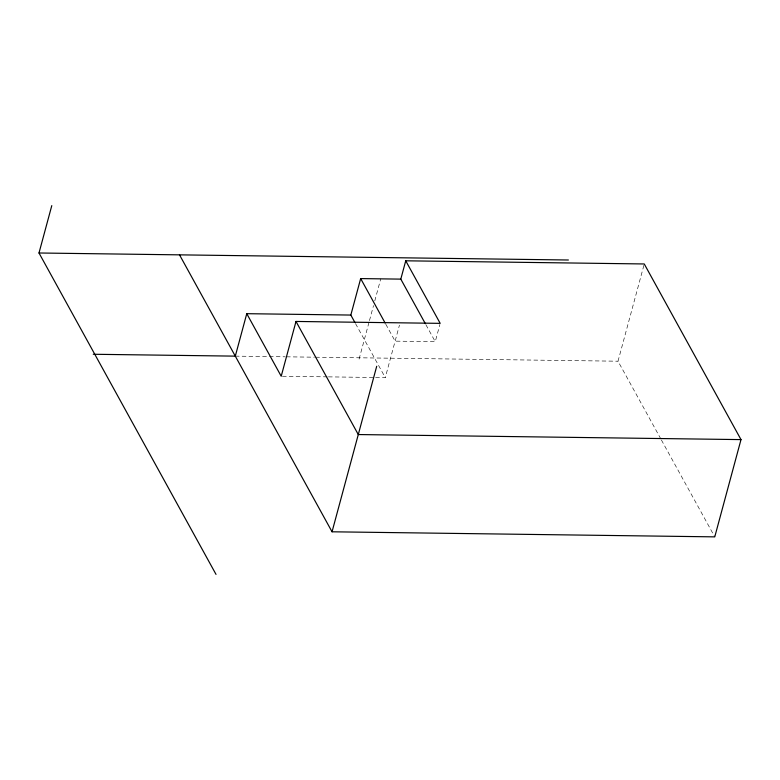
<?xml version="1.0" encoding="UTF-8"?>
<svg xmlns="http://www.w3.org/2000/svg" width="780" height="780" viewBox="0 0 780 780"><rect width="100%" height="100%" fill="white"/><g stroke="black" fill="none" stroke-linecap="round" stroke-linejoin="round"><path stroke-width="0.58" stroke-dasharray="3.9 2.92" d="M359.083 359.112L369.145 321.799M369.457 320.639L373.532 305.555M374.78 300.914L380.738 278.86M375.599 377.491L385.281 377.618L399.448 325.114M385.778 324.178L395.119 341.143L435.25 341.679L439.881 324.5M660.816 438.925L618.014 361.208L644.26 263.962M235.306 356.138L268.164 356.577M269.383 356.596L285.197 356.801M286.416 356.821L314.408 357.191M315.627 357.211L618.014 361.208M282.418 376.252L327.2 376.847M328.409 376.867L374.39 377.471M661.401 439.988L714.763 536.864M425.909 324.714L435.25 341.679M355.495 323.544L385.281 377.618"/><path stroke-width="1.17" d="M216.021 574.392L39 252.993L51.792 205.608M354.919 322.491L350.825 315.061L246.763 313.687L235.306 356.138L93.268 354.266M179.449 254.728L332.046 531.794L714.763 536.864L741 439.608L644.26 263.962L405.736 260.803L440.193 323.359L296 321.448L281.209 376.243L246.763 313.687M350.825 315.061L360.672 278.587L400.803 279.123L425.324 323.651M332.046 531.794L376.711 366.269M400.803 279.123L405.736 260.803M39 252.993L568.405 260.003M741 439.608L358.283 434.548L296 321.448M360.672 278.587L385.193 323.125"/></g></svg>
